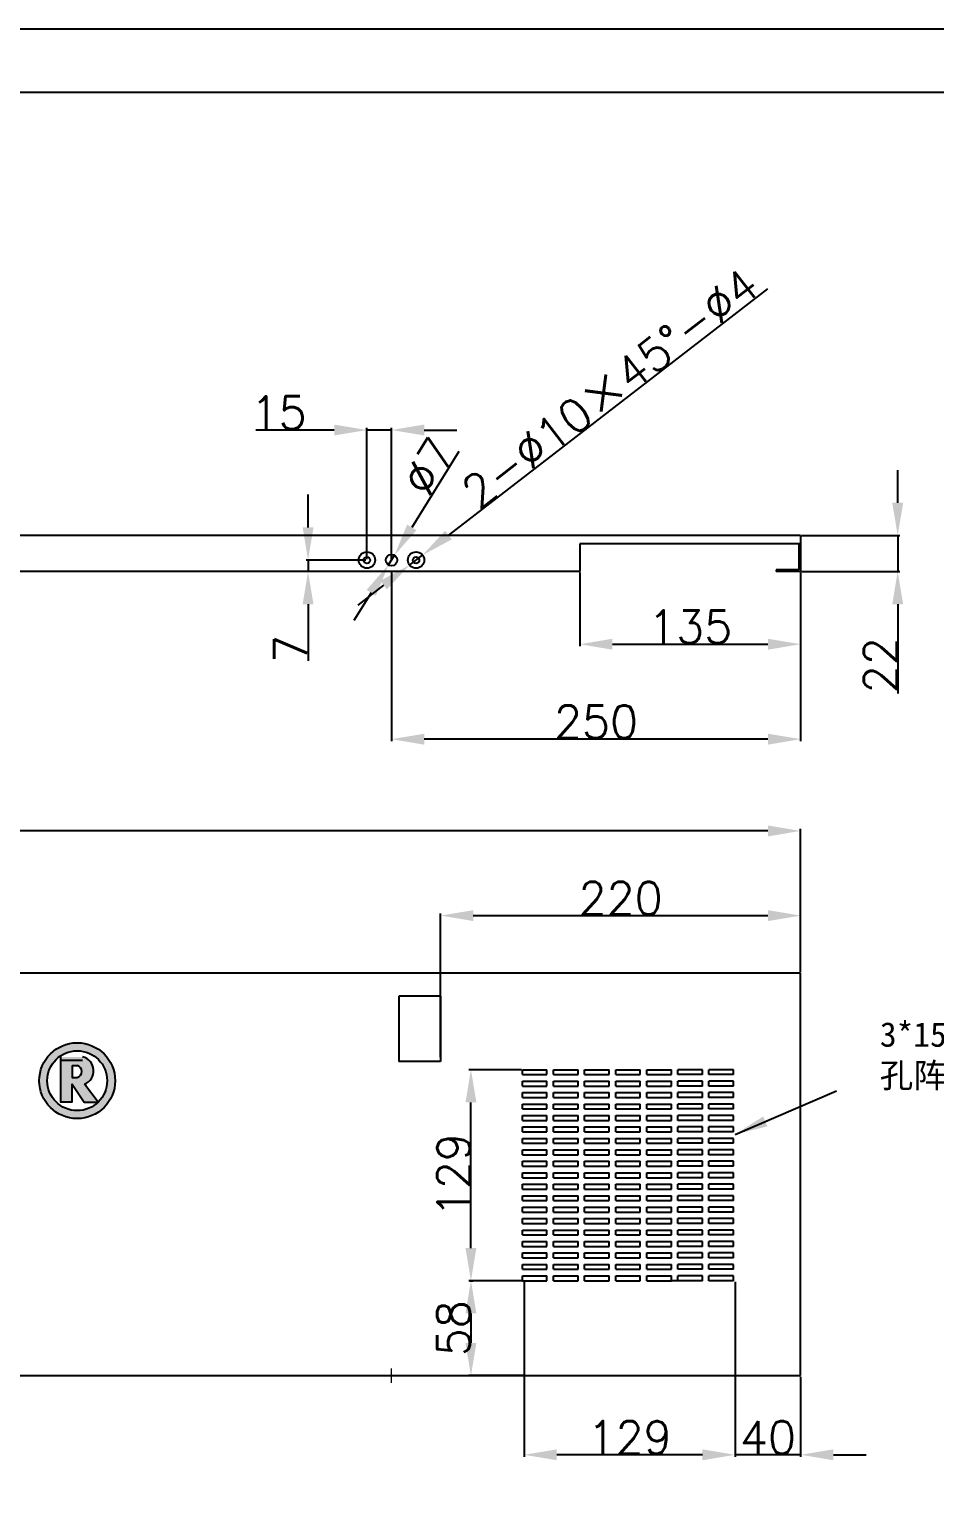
# Model space of a CAD drawing. Header units: millimetres. Extents: x -30327 to 34858, y 4015 to 75103.
# Drawn here: x 16593 to 17147, y 53487 to 54378 of the extents above; entities that cross this region are included whole.
import ezdxf

# ---------------------------------------------------------------- set-up
doc = ezdxf.new("R2010")
doc.units = ezdxf.units.MM
doc.linetypes.add('CENTER2', pattern=[28.575, 19.05, -3.175, 3.175, -3.175])
doc.layers.add('cen', color=1, linetype='CENTER2', lineweight=9)
doc.layers.add('dim', color=2, linetype='Continuous', lineweight=9)
doc.layers.add('print', color=30, linetype='Continuous')
doc.styles.add('GB', font='GBENOR.SHX', dxfattribs={"bigfont": 'gbcbig.shx'})
doc.styles.add('HZ', font='')
doc.styles.get("Standard").update_dxf_attribs({"font": 'txt', "bigfont": 'gbcbig.shx'})
doc.styles.get('HZ').set_extended_font_data('SimSun')
doc.dimstyles.new('ISO-25', dxfattribs={"dimtxt": 20, "dimasz": 20, "dimexe": 1.25, "dimexo": 0.625, "dimtad": 1, "dimtxsty": 'Standard', "dimcen": 2.5, "dimadec": 0, "dimazin": 0, "dimtfac": 1, "dimtmove": 0, "dimatfit": 3, "dimfxl": 0, "dimarcsym": 0})

# ---------------------------------------------------------------- blocks, each defined once
blk = doc.blocks.new('*D354')
at = {"layer": 'Defpoints', "color": 0}
for p in [(15907.64, 53888.35), (15907.64, 53809.74), (17064.64, 53809.74)]:
    blk.add_point(p, dxfattribs=at)
at = {"layer": 'dim', "color": 0, "lineweight": -2}
for p, q in [((15907.64, 53810.37), (15907.64, 53889.6)), ((17044.64, 53888.35), (15927.64, 53888.35)), ((17064.64, 53810.37), (17064.64, 53889.6))]:
    blk.add_line(p, q, dxfattribs=at)
at = {"layer": 'dim', "color": 0}
for points in [[(15927.64, 53891.68), (15927.64, 53885.01), (15907.64, 53888.35)], [(17044.64, 53891.68), (17044.64, 53885.01), (17064.64, 53888.35)]]:
    blk.add_solid(points, dxfattribs=at)
at = {"layer": 'dim', "color": 0, "lineweight": 9, "insert": (16486.14, 53898.97), "char_height": 20, "attachment_point": 5}
blk.add_mtext('1157', dxfattribs=at)
blk = doc.blocks.new('*D358')
at = {"layer": 'Defpoints', "color": 0}
for p in [(17064.64, 53836.58), (17064.64, 53801.39), (16844.64, 53749.39)]:
    blk.add_point(p, dxfattribs=at)
at = {"layer": 'dim', "color": 0, "lineweight": -2}
for p, q in [((16844.64, 53750.01), (16844.64, 53837.83)), ((16864.64, 53836.58), (17044.64, 53836.58)), ((17064.64, 53802.01), (17064.64, 53837.83))]:
    blk.add_line(p, q, dxfattribs=at)
at = {"layer": 'dim', "color": 0}
for points in [[(16864.64, 53839.91), (16864.64, 53833.24), (16844.64, 53836.58)], [(17044.64, 53839.91), (17044.64, 53833.24), (17064.64, 53836.58)]]:
    blk.add_solid(points, dxfattribs=at)
at = {"layer": 'dim', "color": 0, "lineweight": 9, "insert": (16954.64, 53847.2), "char_height": 20, "attachment_point": 5}
blk.add_mtext('220', dxfattribs=at)
blk = doc.blocks.new('*D375')
at = {"layer": 'Defpoints', "color": 0}
for p in [(16814.64, 54046.89), (17064.64, 54046.89), (16814.64, 53944.42)]:
    blk.add_point(p, dxfattribs=at)
at = {"layer": 'dim', "color": 0, "lineweight": -2}
for p, q in [((16814.64, 54046.27), (16814.64, 53943.17)), ((17064.64, 54046.27), (17064.64, 53943.17)), ((17044.64, 53944.42), (16834.64, 53944.42))]:
    blk.add_line(p, q, dxfattribs=at)
at = {"layer": 'dim', "color": 0}
for points in [[(16834.64, 53947.76), (16834.64, 53941.09), (16814.64, 53944.42)], [(17044.64, 53947.76), (17044.64, 53941.09), (17064.64, 53944.42)]]:
    blk.add_solid(points, dxfattribs=at)
at = {"layer": 'dim', "color": 0, "lineweight": 9, "insert": (16939.64, 53955.05), "char_height": 20, "attachment_point": 5}
blk.add_mtext('250', dxfattribs=at)
blk = doc.blocks.new('*D376')
at = {"layer": 'Defpoints', "color": 0}
for p in [(17064.51, 54068.89), (17064.51, 54046.89), (17123.96, 54046.89)]:
    blk.add_point(p, dxfattribs=at)
at = {"layer": 'dim', "color": 0, "lineweight": -2}
for p, q in [((17123.96, 54088.89), (17123.96, 54108.89)), ((17065.13, 54068.89), (17125.21, 54068.89)), ((17123.96, 54068.89), (17123.96, 54046.89)), ((17065.13, 54046.89), (17125.21, 54046.89)), ((17123.96, 54026.89), (17123.96, 53972.31))]:
    blk.add_line(p, q, dxfattribs=at)
at = {"layer": 'dim', "color": 0}
for points in [[(17120.63, 54088.89), (17127.3, 54088.89), (17123.96, 54068.89)], [(17120.63, 54026.89), (17127.3, 54026.89), (17123.96, 54046.89)]]:
    blk.add_solid(points, dxfattribs=at)
at = {"layer": 'dim', "color": 0, "lineweight": 9, "insert": (17113.34, 53989.6), "char_height": 20, "attachment_point": 5, "rotation": 90}
blk.add_mtext('22', dxfattribs=at)
blk = doc.blocks.new('*D377')
at = {"layer": 'Defpoints', "color": 0}
for p in [(17024.64, 53613.39), (17064.64, 53555.39), (17024.64, 53507.02)]:
    blk.add_point(p, dxfattribs=at)
at = {"layer": 'dim', "color": 0, "lineweight": -2}
for p, q in [((17024.64, 53612.76), (17024.64, 53505.77)), ((17064.64, 53554.76), (17064.64, 53505.77)), ((17004.64, 53507.02), (16984.64, 53507.02)), ((17064.64, 53507.02), (17024.64, 53507.02)), ((17084.64, 53507.02), (17104.64, 53507.02))]:
    blk.add_line(p, q, dxfattribs=at)
at = {"layer": 'dim', "color": 0}
for points in [[(17004.64, 53510.35), (17004.64, 53503.69), (17024.64, 53507.02)], [(17084.64, 53510.35), (17084.64, 53503.69), (17064.64, 53507.02)]]:
    blk.add_solid(points, dxfattribs=at)
at = {"layer": 'dim', "color": 0, "lineweight": 9, "insert": (17044.64, 53517.64), "char_height": 20, "attachment_point": 5}
blk.add_mtext('40', dxfattribs=at)
blk = doc.blocks.new('*D378')
at = {"layer": 'Defpoints', "color": 0}
for p in [(16895.64, 53613.39), (17024.64, 53613.39), (16895.64, 53507.02)]:
    blk.add_point(p, dxfattribs=at)
at = {"layer": 'dim', "color": 0, "lineweight": -2}
for p, q in [((16895.64, 53612.76), (16895.64, 53505.77)), ((17024.64, 53612.76), (17024.64, 53505.77)), ((17004.64, 53507.02), (16915.64, 53507.02))]:
    blk.add_line(p, q, dxfattribs=at)
at = {"layer": 'dim', "color": 0}
for points in [[(16915.64, 53510.35), (16915.64, 53503.69), (16895.64, 53507.02)], [(17004.64, 53510.35), (17004.64, 53503.69), (17024.64, 53507.02)]]:
    blk.add_solid(points, dxfattribs=at)
at = {"layer": 'dim', "color": 0, "lineweight": 9, "insert": (16960.14, 53517.64), "char_height": 20, "attachment_point": 5}
blk.add_mtext('129', dxfattribs=at)
blk = doc.blocks.new('*D379')
at = {"layer": 'Defpoints', "color": 0}
for p in [(16863.19, 53742.39), (16894.64, 53742.39), (16895.64, 53613.39)]:
    blk.add_point(p, dxfattribs=at)
at = {"layer": 'dim', "color": 0, "lineweight": -2}
for p, q in [((16894.01, 53742.39), (16861.94, 53742.39)), ((16863.19, 53633.39), (16863.19, 53722.39)), ((16895.01, 53613.39), (16861.94, 53613.39))]:
    blk.add_line(p, q, dxfattribs=at)
at = {"layer": 'dim', "color": 0}
for points in [[(16859.85, 53722.39), (16866.52, 53722.39), (16863.19, 53742.39)], [(16859.85, 53633.39), (16866.52, 53633.39), (16863.19, 53613.39)]]:
    blk.add_solid(points, dxfattribs=at)
at = {"layer": 'dim', "color": 0, "lineweight": 9, "insert": (16852.56, 53677.89), "char_height": 20, "attachment_point": 5, "rotation": 90}
blk.add_mtext('129', dxfattribs=at)
blk = doc.blocks.new('*D380')
at = {"layer": 'Defpoints', "color": 0}
for p in [(16861.94, 53613.39), (16863.19, 53555.39), (16895.64, 53555.39)]:
    blk.add_point(p, dxfattribs=at)
at = {"layer": 'dim', "color": 0, "lineweight": -2}
for p, q in [((16862.56, 53613.39), (16864.44, 53613.39)), ((16863.19, 53593.39), (16863.19, 53575.39)), ((16895.01, 53555.39), (16861.94, 53555.39))]:
    blk.add_line(p, q, dxfattribs=at)
at = {"layer": 'dim', "color": 0}
for points in [[(16859.85, 53593.39), (16866.52, 53593.39), (16863.19, 53613.39)], [(16859.85, 53575.39), (16866.52, 53575.39), (16863.19, 53555.39)]]:
    blk.add_solid(points, dxfattribs=at)
at = {"layer": 'dim', "color": 0, "lineweight": 9, "insert": (16852.56, 53584.39), "char_height": 20, "attachment_point": 5, "rotation": 90}
blk.add_mtext('58', dxfattribs=at)
blk = doc.blocks.new('bgfs')
at = {"color": 0}
for p, q in [((19166.84, 10900.74), (19181.84, 10900.74)), ((19166.84, 10897.74), (19166.84, 10900.74)), ((19166.84, 10897.74), (19181.84, 10897.74)), ((19181.84, 10897.74), (19181.84, 10900.74)), ((19185.84, 10900.74), (19200.84, 10900.74)), ((19185.84, 10897.74), (19185.84, 10900.74)), ((19185.84, 10897.74), (19200.84, 10897.74)), ((19200.84, 10897.74), (19200.84, 10900.74)), ((19204.84, 10900.74), (19219.84, 10900.74)), ((19204.84, 10897.74), (19204.84, 10900.74)), ((19204.84, 10897.74), (19219.84, 10897.74)), ((19219.84, 10897.74), (19219.84, 10900.74)), ((19223.84, 10900.74), (19238.84, 10900.74)), ((19223.84, 10897.74), (19223.84, 10900.74)), ((19223.84, 10897.74), (19238.84, 10897.74)), ((19238.84, 10897.74), (19238.84, 10900.74)), ((19242.84, 10900.74), (19257.84, 10900.74)), ((19242.84, 10897.74), (19242.84, 10900.74)), ((19242.84, 10897.74), (19257.84, 10897.74)), ((19257.84, 10897.74), (19257.84, 10900.74)), ((19261.84, 10897.74), (19261.84, 10900.74)), ((19276.84, 10900.74), (19261.84, 10900.74)), ((19276.84, 10897.74), (19261.84, 10897.74)), ((19276.84, 10897.74), (19276.84, 10900.74)), ((19280.84, 10897.74), (19280.84, 10900.74)), ((19295.84, 10900.74), (19280.84, 10900.74)), ((19295.84, 10897.74), (19280.84, 10897.74)), ((19295.84, 10897.74), (19295.84, 10900.74)), ((19166.84, 10893.74), (19181.84, 10893.74)), ((19166.84, 10890.74), (19166.84, 10893.74)), ((19166.84, 10890.74), (19181.84, 10890.74)), ((19181.84, 10890.74), (19181.84, 10893.74)), ((19185.84, 10893.74), (19200.84, 10893.74)), ((19185.84, 10890.74), (19185.84, 10893.74)), ((19185.84, 10890.74), (19200.84, 10890.74)), ((19200.84, 10890.74), (19200.84, 10893.74)), ((19204.84, 10893.74), (19219.84, 10893.74)), ((19204.84, 10890.74), (19204.84, 10893.74)), ((19204.84, 10890.74), (19219.84, 10890.74)), ((19219.84, 10890.74), (19219.84, 10893.74)), ((19223.84, 10893.74), (19238.84, 10893.74)), ((19223.84, 10890.74), (19223.84, 10893.74)), ((19223.84, 10890.74), (19238.84, 10890.74)), ((19238.84, 10890.74), (19238.84, 10893.74)), ((19242.84, 10893.74), (19257.84, 10893.74)), ((19242.84, 10890.74), (19242.84, 10893.74)), ((19242.84, 10890.74), (19257.84, 10890.74)), ((19257.84, 10890.74), (19257.84, 10893.74)), ((19261.84, 10890.74), (19261.84, 10893.74)), ((19276.84, 10893.74), (19261.84, 10893.74)), ((19276.84, 10890.74), (19261.84, 10890.74)), ((19276.84, 10890.74), (19276.84, 10893.74)), ((19280.84, 10890.74), (19280.84, 10893.74)), ((19295.84, 10893.74), (19280.84, 10893.74)), ((19295.84, 10890.74), (19280.84, 10890.74)), ((19295.84, 10890.74), (19295.84, 10893.74)), ((19166.84, 10886.74), (19181.84, 10886.74)), ((19166.84, 10883.74), (19166.84, 10886.74)), ((19166.84, 10883.74), (19181.84, 10883.74)), ((19166.84, 10879.74), (19181.84, 10879.74)), ((19166.84, 10876.74), (19166.84, 10879.74)), ((19181.84, 10883.74), (19181.84, 10886.74)), ((19181.84, 10876.74), (19181.84, 10879.74)), ((19185.84, 10886.74), (19200.84, 10886.74)), ((19185.84, 10883.74), (19185.84, 10886.74)), ((19185.84, 10883.74), (19200.84, 10883.74)), ((19185.84, 10879.74), (19200.84, 10879.74)), ((19185.84, 10876.74), (19185.84, 10879.74)), ((19200.84, 10883.74), (19200.84, 10886.74)), ((19200.84, 10876.74), (19200.84, 10879.74)), ((19204.84, 10886.74), (19219.84, 10886.74)), ((19204.84, 10883.74), (19204.84, 10886.74)), ((19204.84, 10883.74), (19219.84, 10883.74)), ((19204.84, 10879.74), (19219.84, 10879.74)), ((19204.84, 10876.74), (19204.84, 10879.74)), ((19219.84, 10883.74), (19219.84, 10886.74)), ((19219.84, 10876.74), (19219.84, 10879.74)), ((19223.84, 10886.74), (19238.84, 10886.74)), ((19223.84, 10883.74), (19223.84, 10886.74)), ((19223.84, 10883.74), (19238.84, 10883.74)), ((19223.84, 10879.74), (19238.84, 10879.74)), ((19223.84, 10876.74), (19223.84, 10879.74)), ((19238.84, 10883.74), (19238.84, 10886.74)), ((19238.84, 10876.74), (19238.84, 10879.74)), ((19242.84, 10883.74), (19242.84, 10886.74)), ((19242.84, 10886.74), (19257.84, 10886.74)), ((19242.84, 10883.74), (19257.84, 10883.74)), ((19242.84, 10876.74), (19242.84, 10879.74)), ((19242.84, 10879.74), (19257.84, 10879.74)), ((19257.84, 10883.74), (19257.84, 10886.74)), ((19257.84, 10876.74), (19257.84, 10879.74)), ((19276.84, 10886.74), (19261.84, 10886.74)), ((19261.84, 10883.74), (19261.84, 10886.74)), ((19276.84, 10883.74), (19261.84, 10883.74)), ((19276.84, 10879.74), (19261.84, 10879.74)), ((19261.84, 10876.74), (19261.84, 10879.74)), ((19276.84, 10883.74), (19276.84, 10886.74)), ((19276.84, 10876.74), (19276.84, 10879.74)), ((19280.84, 10883.74), (19280.84, 10886.74)), ((19295.84, 10886.74), (19280.84, 10886.74)), ((19295.84, 10883.74), (19280.84, 10883.74)), ((19280.84, 10876.74), (19280.84, 10879.74)), ((19295.84, 10879.74), (19280.84, 10879.74)), ((19295.84, 10883.74), (19295.84, 10886.74)), ((19295.84, 10876.74), (19295.84, 10879.74)), ((19166.84, 10876.74), (19181.84, 10876.74)), ((19166.84, 10869.74), (19166.84, 10872.74)), ((19166.84, 10872.74), (19181.84, 10872.74)), ((19181.84, 10869.74), (19181.84, 10872.74)), ((19185.84, 10876.74), (19200.84, 10876.74)), ((19185.84, 10869.74), (19185.84, 10872.74)), ((19185.84, 10872.74), (19200.84, 10872.74)), ((19200.84, 10869.74), (19200.84, 10872.74)), ((19204.84, 10876.74), (19219.84, 10876.74)), ((19204.84, 10869.74), (19204.84, 10872.74)), ((19204.84, 10872.74), (19219.84, 10872.74)), ((19219.84, 10869.74), (19219.84, 10872.74)), ((19223.84, 10876.74), (19238.84, 10876.74)), ((19223.84, 10869.74), (19223.84, 10872.74)), ((19223.84, 10872.74), (19238.84, 10872.74)), ((19238.84, 10869.74), (19238.84, 10872.74)), ((19242.84, 10876.74), (19257.84, 10876.74)), ((19242.84, 10869.74), (19242.84, 10872.74)), ((19242.84, 10872.74), (19257.84, 10872.74)), ((19257.84, 10869.74), (19257.84, 10872.74)), ((19276.84, 10876.74), (19261.84, 10876.74)), ((19276.84, 10872.74), (19261.84, 10872.74)), ((19261.84, 10869.74), (19261.84, 10872.74)), ((19276.84, 10869.74), (19276.84, 10872.74)), ((19295.84, 10876.74), (19280.84, 10876.74)), ((19295.84, 10872.74), (19280.84, 10872.74)), ((19280.84, 10869.74), (19280.84, 10872.74)), ((19295.84, 10869.74), (19295.84, 10872.74)), ((19166.84, 10869.74), (19181.84, 10869.74)), ((19166.84, 10862.74), (19166.84, 10865.74)), ((19166.84, 10865.74), (19181.84, 10865.74)), ((19166.84, 10862.74), (19181.84, 10862.74)), ((19181.84, 10862.74), (19181.84, 10865.74)), ((19185.84, 10869.74), (19200.84, 10869.74)), ((19185.84, 10862.74), (19185.84, 10865.74)), ((19185.84, 10865.74), (19200.84, 10865.74)), ((19185.84, 10862.74), (19200.84, 10862.74)), ((19200.84, 10862.74), (19200.84, 10865.74)), ((19204.84, 10869.74), (19219.84, 10869.74)), ((19204.84, 10862.74), (19204.84, 10865.74)), ((19204.84, 10865.74), (19219.84, 10865.74)), ((19204.84, 10862.74), (19219.84, 10862.74)), ((19219.84, 10862.74), (19219.84, 10865.74)), ((19223.84, 10869.74), (19238.84, 10869.74)), ((19223.84, 10862.74), (19223.84, 10865.74)), ((19223.84, 10865.74), (19238.84, 10865.74)), ((19223.84, 10862.74), (19238.84, 10862.74)), ((19238.84, 10862.74), (19238.84, 10865.74)), ((19242.84, 10869.74), (19257.84, 10869.74)), ((19242.84, 10862.74), (19242.84, 10865.74)), ((19242.84, 10865.74), (19257.84, 10865.74)), ((19242.84, 10862.74), (19257.84, 10862.74)), ((19257.84, 10862.74), (19257.84, 10865.74)), ((19276.84, 10869.74), (19261.84, 10869.74)), ((19276.84, 10865.74), (19261.84, 10865.74)), ((19261.84, 10862.74), (19261.84, 10865.74)), ((19276.84, 10862.74), (19261.84, 10862.74)), ((19276.84, 10862.74), (19276.84, 10865.74)), ((19295.84, 10869.74), (19280.84, 10869.74)), ((19295.84, 10865.74), (19280.84, 10865.74)), ((19280.84, 10862.74), (19280.84, 10865.74)), ((19295.84, 10862.74), (19280.84, 10862.74)), ((19295.84, 10862.74), (19295.84, 10865.74)), ((19166.84, 10855.74), (19166.84, 10858.74)), ((19166.84, 10858.74), (19181.84, 10858.74)), ((19166.84, 10855.74), (19181.84, 10855.74)), ((19181.84, 10855.74), (19181.84, 10858.74)), ((19185.84, 10855.74), (19185.84, 10858.74)), ((19185.84, 10858.74), (19200.84, 10858.74)), ((19185.84, 10855.74), (19200.84, 10855.74)), ((19200.84, 10855.74), (19200.84, 10858.74)), ((19204.84, 10855.74), (19204.84, 10858.74)), ((19204.84, 10858.74), (19219.84, 10858.74)), ((19204.84, 10855.74), (19219.84, 10855.74)), ((19219.84, 10855.74), (19219.84, 10858.74)), ((19223.84, 10855.74), (19223.84, 10858.74)), ((19223.84, 10858.74), (19238.84, 10858.74)), ((19223.84, 10855.74), (19238.84, 10855.74)), ((19238.84, 10855.74), (19238.84, 10858.74)), ((19242.84, 10855.74), (19242.84, 10858.74)), ((19242.84, 10858.74), (19257.84, 10858.74)), ((19242.84, 10855.74), (19257.84, 10855.74)), ((19257.84, 10855.74), (19257.84, 10858.74)), ((19276.84, 10858.74), (19261.84, 10858.74)), ((19261.84, 10855.74), (19261.84, 10858.74)), ((19276.84, 10855.74), (19261.84, 10855.74)), ((19276.84, 10855.74), (19276.84, 10858.74)), ((19295.84, 10858.74), (19280.84, 10858.74)), ((19280.84, 10855.74), (19280.84, 10858.74)), ((19295.84, 10855.74), (19280.84, 10855.74)), ((19295.84, 10855.74), (19295.84, 10858.74)), ((19166.84, 10848.74), (19166.84, 10851.74)), ((19166.84, 10851.74), (19181.84, 10851.74)), ((19166.84, 10848.74), (19181.84, 10848.74)), ((19166.84, 10841.74), (19166.84, 10844.74)), ((19166.84, 10844.74), (19181.84, 10844.74)), ((19181.84, 10848.74), (19181.84, 10851.74)), ((19181.84, 10841.74), (19181.84, 10844.74)), ((19185.84, 10848.74), (19185.84, 10851.74)), ((19185.84, 10851.74), (19200.84, 10851.74)), ((19185.84, 10848.74), (19200.84, 10848.74)), ((19185.84, 10841.74), (19185.84, 10844.74)), ((19185.84, 10844.74), (19200.84, 10844.74)), ((19200.84, 10848.74), (19200.84, 10851.74)), ((19200.84, 10841.74), (19200.84, 10844.74)), ((19204.84, 10848.74), (19204.84, 10851.74)), ((19204.84, 10851.74), (19219.84, 10851.74)), ((19204.84, 10848.74), (19219.84, 10848.74)), ((19204.84, 10841.74), (19204.84, 10844.74)), ((19204.84, 10844.74), (19219.84, 10844.74)), ((19219.84, 10848.74), (19219.84, 10851.74)), ((19219.84, 10841.74), (19219.84, 10844.74)), ((19223.84, 10848.74), (19223.84, 10851.74)), ((19223.84, 10851.74), (19238.84, 10851.74)), ((19223.84, 10848.74), (19238.84, 10848.74)), ((19223.84, 10841.74), (19223.84, 10844.74)), ((19223.84, 10844.74), (19238.84, 10844.74)), ((19238.84, 10848.74), (19238.84, 10851.74)), ((19238.84, 10841.74), (19238.84, 10844.74)), ((19242.84, 10851.74), (19257.84, 10851.74)), ((19242.84, 10848.74), (19242.84, 10851.74)), ((19242.84, 10848.74), (19257.84, 10848.74)), ((19242.84, 10844.74), (19257.84, 10844.74)), ((19242.84, 10841.74), (19242.84, 10844.74)), ((19257.84, 10848.74), (19257.84, 10851.74)), ((19257.84, 10841.74), (19257.84, 10844.74)), ((19261.84, 10848.74), (19261.84, 10851.74)), ((19276.84, 10851.74), (19261.84, 10851.74)), ((19276.84, 10848.74), (19261.84, 10848.74)), ((19261.84, 10841.74), (19261.84, 10844.74)), ((19276.84, 10844.74), (19261.84, 10844.74)), ((19276.84, 10848.74), (19276.84, 10851.74)), ((19276.84, 10841.74), (19276.84, 10844.74)), ((19295.84, 10851.74), (19280.84, 10851.74)), ((19280.84, 10848.74), (19280.84, 10851.74)), ((19295.84, 10848.74), (19280.84, 10848.74)), ((19295.84, 10844.74), (19280.84, 10844.74)), ((19280.84, 10841.74), (19280.84, 10844.74)), ((19295.84, 10848.74), (19295.84, 10851.74)), ((19295.84, 10841.74), (19295.84, 10844.74)), ((19166.84, 10841.74), (19181.84, 10841.74)), ((19166.84, 10837.74), (19181.84, 10837.74)), ((19166.84, 10834.74), (19166.84, 10837.74)), ((19166.84, 10834.74), (19181.84, 10834.74)), ((19181.84, 10834.74), (19181.84, 10837.74)), ((19185.84, 10841.74), (19200.84, 10841.74)), ((19185.84, 10837.74), (19200.84, 10837.74)), ((19185.84, 10834.74), (19185.84, 10837.74)), ((19185.84, 10834.74), (19200.84, 10834.74)), ((19200.84, 10834.74), (19200.84, 10837.74)), ((19204.84, 10841.74), (19219.84, 10841.74)), ((19204.84, 10837.74), (19219.84, 10837.74)), ((19204.84, 10834.74), (19204.84, 10837.74)), ((19204.84, 10834.74), (19219.84, 10834.74)), ((19219.84, 10834.74), (19219.84, 10837.74)), ((19223.84, 10841.74), (19238.84, 10841.74)), ((19223.84, 10837.74), (19238.84, 10837.74)), ((19223.84, 10834.74), (19223.84, 10837.74)), ((19223.84, 10834.74), (19238.84, 10834.74)), ((19238.84, 10834.74), (19238.84, 10837.74)), ((19242.84, 10841.74), (19257.84, 10841.74)), ((19242.84, 10837.74), (19257.84, 10837.74)), ((19242.84, 10834.74), (19242.84, 10837.74)), ((19242.84, 10834.74), (19257.84, 10834.74)), ((19257.84, 10834.74), (19257.84, 10837.74)), ((19276.84, 10841.74), (19261.84, 10841.74)), ((19261.84, 10834.74), (19261.84, 10837.74)), ((19276.84, 10837.74), (19261.84, 10837.74)), ((19276.84, 10834.74), (19261.84, 10834.74)), ((19276.84, 10834.74), (19276.84, 10837.74)), ((19295.84, 10841.74), (19280.84, 10841.74)), ((19280.84, 10834.74), (19280.84, 10837.74)), ((19295.84, 10837.74), (19280.84, 10837.74)), ((19295.84, 10834.74), (19280.84, 10834.74)), ((19295.84, 10834.74), (19295.84, 10837.74)), ((19166.84, 10830.74), (19181.84, 10830.74)), ((19166.84, 10827.74), (19166.84, 10830.74)), ((19166.84, 10827.74), (19181.84, 10827.74)), ((19181.84, 10827.74), (19181.84, 10830.74)), ((19185.84, 10830.74), (19200.84, 10830.74)), ((19185.84, 10827.74), (19185.84, 10830.74)), ((19185.84, 10827.74), (19200.84, 10827.74)), ((19200.84, 10827.74), (19200.84, 10830.74)), ((19204.84, 10830.74), (19219.84, 10830.74)), ((19204.84, 10827.74), (19204.84, 10830.74)), ((19204.84, 10827.74), (19219.84, 10827.74)), ((19219.84, 10827.74), (19219.84, 10830.74)), ((19223.84, 10830.74), (19238.84, 10830.74)), ((19223.84, 10827.74), (19223.84, 10830.74)), ((19223.84, 10827.74), (19238.84, 10827.74)), ((19238.84, 10827.74), (19238.84, 10830.74)), ((19242.84, 10830.74), (19257.84, 10830.74)), ((19242.84, 10827.74), (19242.84, 10830.74)), ((19242.84, 10827.74), (19257.84, 10827.74)), ((19257.84, 10827.74), (19257.84, 10830.74)), ((19261.84, 10827.74), (19261.84, 10830.74)), ((19276.84, 10830.74), (19261.84, 10830.74)), ((19276.84, 10827.74), (19261.84, 10827.74)), ((19276.84, 10827.74), (19276.84, 10830.74)), ((19280.84, 10827.74), (19280.84, 10830.74)), ((19295.84, 10830.74), (19280.84, 10830.74)), ((19295.84, 10827.74), (19280.84, 10827.74)), ((19295.84, 10827.74), (19295.84, 10830.74)), ((19166.84, 10823.74), (19181.84, 10823.74)), ((19166.84, 10820.74), (19166.84, 10823.74)), ((19166.84, 10820.74), (19181.84, 10820.74)), ((19166.84, 10816.74), (19181.84, 10816.74)), ((19166.84, 10813.74), (19166.84, 10816.74)), ((19181.84, 10820.74), (19181.84, 10823.74)), ((19181.84, 10813.74), (19181.84, 10816.74)), ((19185.84, 10823.74), (19200.84, 10823.74)), ((19185.84, 10820.74), (19185.84, 10823.74)), ((19185.84, 10820.74), (19200.84, 10820.74)), ((19185.84, 10816.74), (19200.84, 10816.74)), ((19185.84, 10813.74), (19185.84, 10816.74)), ((19200.84, 10820.74), (19200.84, 10823.74)), ((19200.84, 10813.74), (19200.84, 10816.74)), ((19204.84, 10823.74), (19219.84, 10823.74)), ((19204.84, 10820.74), (19204.84, 10823.74)), ((19204.84, 10820.74), (19219.84, 10820.74)), ((19204.84, 10816.74), (19219.84, 10816.74)), ((19204.84, 10813.74), (19204.84, 10816.74)), ((19219.84, 10820.74), (19219.84, 10823.74)), ((19219.84, 10813.74), (19219.84, 10816.74)), ((19223.84, 10823.74), (19238.84, 10823.74)), ((19223.84, 10820.74), (19223.84, 10823.74)), ((19223.84, 10820.74), (19238.84, 10820.74)), ((19223.84, 10816.74), (19238.84, 10816.74)), ((19223.84, 10813.74), (19223.84, 10816.74)), ((19238.84, 10820.74), (19238.84, 10823.74)), ((19238.84, 10813.74), (19238.84, 10816.74)), ((19242.84, 10823.74), (19257.84, 10823.74)), ((19242.84, 10820.74), (19242.84, 10823.74)), ((19242.84, 10820.74), (19257.84, 10820.74)), ((19242.84, 10813.74), (19242.84, 10816.74)), ((19242.84, 10816.74), (19257.84, 10816.74)), ((19257.84, 10820.74), (19257.84, 10823.74)), ((19257.84, 10813.74), (19257.84, 10816.74)), ((19261.84, 10820.74), (19261.84, 10823.74)), ((19276.84, 10823.74), (19261.84, 10823.74)), ((19276.84, 10820.74), (19261.84, 10820.74)), ((19276.84, 10816.74), (19261.84, 10816.74)), ((19261.84, 10813.74), (19261.84, 10816.74)), ((19276.84, 10820.74), (19276.84, 10823.74)), ((19276.84, 10813.74), (19276.84, 10816.74)), ((19280.84, 10820.74), (19280.84, 10823.74)), ((19295.84, 10823.74), (19280.84, 10823.74)), ((19295.84, 10820.74), (19280.84, 10820.74)), ((19280.84, 10813.74), (19280.84, 10816.74)), ((19295.84, 10816.74), (19280.84, 10816.74)), ((19295.84, 10820.74), (19295.84, 10823.74)), ((19295.84, 10813.74), (19295.84, 10816.74)), ((19166.84, 10813.74), (19181.84, 10813.74)), ((19166.84, 10809.74), (19181.84, 10809.74)), ((19166.84, 10806.74), (19166.84, 10809.74)), ((19181.84, 10806.74), (19181.84, 10809.74)), ((19185.84, 10813.74), (19200.84, 10813.74)), ((19185.84, 10809.74), (19200.84, 10809.74)), ((19185.84, 10806.74), (19185.84, 10809.74)), ((19200.84, 10806.74), (19200.84, 10809.74)), ((19204.84, 10813.74), (19219.84, 10813.74)), ((19204.84, 10809.74), (19219.84, 10809.74)), ((19204.84, 10806.74), (19204.84, 10809.74)), ((19219.84, 10806.74), (19219.84, 10809.74)), ((19223.84, 10813.74), (19238.84, 10813.74)), ((19223.84, 10809.74), (19238.84, 10809.74)), ((19223.84, 10806.74), (19223.84, 10809.74)), ((19238.84, 10806.74), (19238.84, 10809.74)), ((19242.84, 10813.74), (19257.84, 10813.74)), ((19242.84, 10806.74), (19242.84, 10809.74)), ((19242.84, 10809.74), (19257.84, 10809.74)), ((19257.84, 10806.74), (19257.84, 10809.74)), ((19276.84, 10813.74), (19261.84, 10813.74)), ((19276.84, 10809.74), (19261.84, 10809.74)), ((19261.84, 10806.74), (19261.84, 10809.74)), ((19276.84, 10806.74), (19276.84, 10809.74)), ((19295.84, 10813.74), (19280.84, 10813.74)), ((19280.84, 10806.74), (19280.84, 10809.74)), ((19295.84, 10809.74), (19280.84, 10809.74)), ((19295.84, 10806.74), (19295.84, 10809.74)), ((19166.84, 10806.74), (19181.84, 10806.74)), ((19166.84, 10799.74), (19166.84, 10802.74)), ((19166.84, 10802.74), (19181.84, 10802.74)), ((19166.84, 10799.74), (19181.84, 10799.74)), ((19181.84, 10799.74), (19181.84, 10802.74)), ((19185.84, 10806.74), (19200.84, 10806.74)), ((19185.84, 10799.74), (19185.84, 10802.74)), ((19185.84, 10802.74), (19200.84, 10802.74)), ((19185.84, 10799.74), (19200.84, 10799.74)), ((19200.84, 10799.74), (19200.84, 10802.74)), ((19204.84, 10806.74), (19219.84, 10806.74)), ((19204.84, 10799.74), (19204.84, 10802.74)), ((19204.84, 10802.74), (19219.84, 10802.74)), ((19204.84, 10799.74), (19219.84, 10799.74)), ((19219.84, 10799.74), (19219.84, 10802.74)), ((19223.84, 10806.74), (19238.84, 10806.74)), ((19223.84, 10799.74), (19223.84, 10802.74)), ((19223.84, 10802.74), (19238.84, 10802.74)), ((19223.84, 10799.74), (19238.84, 10799.74)), ((19238.84, 10799.74), (19238.84, 10802.74)), ((19242.84, 10806.74), (19257.84, 10806.74)), ((19242.84, 10799.74), (19242.84, 10802.74)), ((19242.84, 10802.74), (19257.84, 10802.74)), ((19242.84, 10799.74), (19257.84, 10799.74)), ((19257.84, 10799.74), (19257.84, 10802.74)), ((19276.84, 10806.74), (19261.84, 10806.74)), ((19276.84, 10802.74), (19261.84, 10802.74)), ((19261.84, 10799.74), (19261.84, 10802.74)), ((19276.84, 10799.74), (19261.84, 10799.74)), ((19276.84, 10799.74), (19276.84, 10802.74)), ((19295.84, 10806.74), (19280.84, 10806.74)), ((19295.84, 10802.74), (19280.84, 10802.74)), ((19280.84, 10799.74), (19280.84, 10802.74)), ((19295.84, 10799.74), (19280.84, 10799.74)), ((19295.84, 10799.74), (19295.84, 10802.74)), ((19166.84, 10792.74), (19166.84, 10795.74)), ((19166.84, 10795.74), (19181.84, 10795.74)), ((19166.84, 10792.74), (19181.84, 10792.74)), ((19181.84, 10792.74), (19181.84, 10795.74)), ((19185.84, 10792.74), (19185.84, 10795.74)), ((19185.84, 10795.74), (19200.84, 10795.74)), ((19185.84, 10792.74), (19200.84, 10792.74)), ((19200.84, 10792.74), (19200.84, 10795.74)), ((19204.84, 10792.74), (19204.84, 10795.74)), ((19204.84, 10795.74), (19219.84, 10795.74)), ((19204.84, 10792.74), (19219.84, 10792.74)), ((19219.84, 10792.74), (19219.84, 10795.74)), ((19223.84, 10792.74), (19223.84, 10795.74)), ((19223.84, 10795.74), (19238.84, 10795.74)), ((19223.84, 10792.74), (19238.84, 10792.74)), ((19238.84, 10792.74), (19238.84, 10795.74)), ((19242.84, 10792.74), (19242.84, 10795.74)), ((19242.84, 10795.74), (19257.84, 10795.74)), ((19242.84, 10792.74), (19257.84, 10792.74)), ((19257.84, 10792.74), (19257.84, 10795.74)), ((19276.84, 10795.74), (19261.84, 10795.74)), ((19261.84, 10792.74), (19261.84, 10795.74)), ((19276.84, 10792.74), (19261.84, 10792.74)), ((19276.84, 10792.74), (19276.84, 10795.74)), ((19295.84, 10795.74), (19280.84, 10795.74)), ((19280.84, 10792.74), (19280.84, 10795.74)), ((19295.84, 10792.74), (19280.84, 10792.74)), ((19295.84, 10792.74), (19295.84, 10795.74)), ((19166.84, 10785.74), (19166.84, 10788.74)), ((19166.84, 10788.74), (19181.84, 10788.74)), ((19166.84, 10785.74), (19181.84, 10785.74)), ((19166.84, 10778.74), (19166.84, 10781.74)), ((19166.84, 10781.74), (19181.84, 10781.74)), ((19181.84, 10785.74), (19181.84, 10788.74)), ((19181.84, 10778.74), (19181.84, 10781.74)), ((19185.84, 10785.74), (19185.84, 10788.74)), ((19185.84, 10788.74), (19200.84, 10788.74)), ((19185.84, 10785.74), (19200.84, 10785.74)), ((19185.84, 10778.74), (19185.84, 10781.74)), ((19185.84, 10781.74), (19200.84, 10781.74)), ((19200.84, 10785.74), (19200.84, 10788.74)), ((19200.84, 10778.74), (19200.84, 10781.74)), ((19204.84, 10785.74), (19204.84, 10788.74)), ((19204.84, 10788.74), (19219.84, 10788.74)), ((19204.84, 10785.74), (19219.84, 10785.74)), ((19204.84, 10778.74), (19204.84, 10781.74)), ((19204.84, 10781.74), (19219.84, 10781.74)), ((19219.84, 10785.74), (19219.84, 10788.74)), ((19219.84, 10778.74), (19219.84, 10781.74)), ((19223.84, 10785.74), (19223.84, 10788.74)), ((19223.84, 10788.74), (19238.84, 10788.74)), ((19223.84, 10785.74), (19238.84, 10785.74)), ((19223.84, 10778.74), (19223.84, 10781.74)), ((19223.84, 10781.74), (19238.84, 10781.74)), ((19238.84, 10785.74), (19238.84, 10788.74)), ((19238.84, 10778.74), (19238.84, 10781.74)), ((19242.84, 10785.74), (19242.84, 10788.74)), ((19242.84, 10788.74), (19257.84, 10788.74)), ((19242.84, 10785.74), (19257.84, 10785.74)), ((19242.84, 10781.74), (19257.84, 10781.74)), ((19242.84, 10778.74), (19242.84, 10781.74)), ((19257.84, 10785.74), (19257.84, 10788.74)), ((19257.84, 10778.74), (19257.84, 10781.74)), ((19276.84, 10788.74), (19261.84, 10788.74)), ((19261.84, 10785.74), (19261.84, 10788.74)), ((19276.84, 10785.74), (19261.84, 10785.74)), ((19261.84, 10778.74), (19261.84, 10781.74)), ((19276.84, 10781.74), (19261.84, 10781.74)), ((19276.84, 10785.74), (19276.84, 10788.74)), ((19276.84, 10778.74), (19276.84, 10781.74)), ((19295.84, 10788.74), (19280.84, 10788.74)), ((19280.84, 10785.74), (19280.84, 10788.74)), ((19295.84, 10785.74), (19280.84, 10785.74)), ((19295.84, 10781.74), (19280.84, 10781.74)), ((19280.84, 10778.74), (19280.84, 10781.74)), ((19295.84, 10785.74), (19295.84, 10788.74)), ((19295.84, 10778.74), (19295.84, 10781.74)), ((19166.84, 10778.74), (19181.84, 10778.74)), ((19166.84, 10771.74), (19166.84, 10774.74)), ((19166.84, 10774.74), (19181.84, 10774.74)), ((19181.84, 10771.74), (19181.84, 10774.74)), ((19185.84, 10778.74), (19200.84, 10778.74)), ((19185.84, 10771.74), (19185.84, 10774.74)), ((19185.84, 10774.74), (19200.84, 10774.74)), ((19200.84, 10771.74), (19200.84, 10774.74)), ((19204.84, 10778.74), (19219.84, 10778.74)), ((19204.84, 10771.74), (19204.84, 10774.74)), ((19204.84, 10774.74), (19219.84, 10774.74)), ((19219.84, 10771.74), (19219.84, 10774.74)), ((19223.84, 10778.74), (19238.84, 10778.74)), ((19223.84, 10771.74), (19223.84, 10774.74)), ((19223.84, 10774.74), (19238.84, 10774.74)), ((19238.84, 10771.74), (19238.84, 10774.74)), ((19242.84, 10778.74), (19257.84, 10778.74)), ((19242.84, 10774.74), (19257.84, 10774.74)), ((19242.84, 10771.74), (19242.84, 10774.74)), ((19257.84, 10771.74), (19257.84, 10774.74)), ((19276.84, 10778.74), (19261.84, 10778.74)), ((19261.84, 10771.74), (19261.84, 10774.74)), ((19276.84, 10774.74), (19261.84, 10774.74)), ((19276.84, 10771.74), (19276.84, 10774.74)), ((19295.84, 10778.74), (19280.84, 10778.74)), ((19295.84, 10774.74), (19280.84, 10774.74)), ((19280.84, 10771.74), (19280.84, 10774.74)), ((19295.84, 10771.74), (19295.84, 10774.74)), ((19166.84, 10771.74), (19181.84, 10771.74)), ((19185.84, 10771.74), (19200.84, 10771.74)), ((19204.84, 10771.74), (19219.84, 10771.74)), ((19223.84, 10771.74), (19238.84, 10771.74)), ((19242.84, 10771.74), (19257.84, 10771.74)), ((19276.84, 10771.74), (19257.84, 10771.74)), ((19295.84, 10771.74), (19280.84, 10771.74))]:
    blk.add_line(p, q, dxfattribs=at)
blk = doc.blocks.new('*D383')
at = {"layer": 'Defpoints', "color": 0}
for p in [(16929.64, 54046.89), (17064.64, 54046.89), (17064.64, 54002.48)]:
    blk.add_point(p, dxfattribs=at)
at = {"layer": 'dim', "color": 0, "lineweight": -2}
for p, q in [((16929.64, 54046.27), (16929.64, 54001.23)), ((17064.64, 54046.27), (17064.64, 54001.23)), ((16949.64, 54002.48), (17044.64, 54002.48))]:
    blk.add_line(p, q, dxfattribs=at)
at = {"layer": 'dim', "color": 0}
for points in [[(16949.64, 54005.81), (16949.64, 53999.14), (16929.64, 54002.48)], [(17044.64, 54005.81), (17044.64, 53999.14), (17064.64, 54002.48)]]:
    blk.add_solid(points, dxfattribs=at)
at = {"layer": 'dim', "color": 0, "lineweight": 9, "insert": (16997.14, 54013.1), "char_height": 20, "attachment_point": 5}
blk.add_mtext('135', dxfattribs=at)
blk = doc.blocks.new('*D385')
at = {"layer": 'Defpoints', "color": 0}
for p in [(16816.49, 54056.86), (16812.79, 54050.92)]:
    blk.add_point(p, dxfattribs=at)
at = {"layer": 'dim', "color": 0, "lineweight": -2}
for p, q in [((16855.82, 54120.23), (16827.03, 54073.86)), ((16812.79, 54050.92), (16816.49, 54056.86)), ((16802.25, 54033.93), (16791.7, 54016.93))]:
    blk.add_line(p, q, dxfattribs=at)
at = {"layer": 'dim', "color": 0}
for points in [[(16824.2, 54075.62), (16829.87, 54072.1), (16816.49, 54056.86)], [(16799.41, 54035.68), (16805.08, 54032.17), (16812.79, 54050.92)]]:
    blk.add_solid(points, dxfattribs=at)
at = {"layer": 'dim', "color": 0, "insert": (16837.67, 54111.14), "char_height": 20, "attachment_point": 5, "rotation": 58.16925}
blk.add_mtext('∅7', dxfattribs=at)
blk = doc.blocks.new('*D386')
at = {"layer": 'Defpoints', "color": 0}
for p in [(16833.6, 54056.95), (16825.68, 54050.84)]:
    blk.add_point(p, dxfattribs=at)
at = {"layer": 'dim', "color": 0, "lineweight": -2}
for p, q in [((17044.49, 54219.65), (16849.43, 54069.16)), ((16825.68, 54050.84), (16833.6, 54056.95)), ((16809.85, 54038.62), (16794.01, 54026.4))]:
    blk.add_line(p, q, dxfattribs=at)
at = {"layer": 'dim', "color": 0}
for points in [[(16847.4, 54071.8), (16851.47, 54066.52), (16833.6, 54056.95)], [(16807.81, 54041.26), (16811.88, 54035.98), (16825.68, 54050.84)]]:
    blk.add_solid(points, dxfattribs=at)
at = {"layer": 'dim', "color": 0, "insert": (16948.39, 54158.93), "char_height": 20, "attachment_point": 5, "rotation": 37.65074}
blk.add_mtext('2-∅10{\\fSimSun|b0|i0|c134|p2;×}45°-%%C4', dxfattribs=at)
blk = doc.blocks.new('*D388')
at = {"layer": 'Defpoints', "color": 0}
for p in [(16799.64, 54053.89), (16763.65, 54046.89), (16799.64, 54046.89)]:
    blk.add_point(p, dxfattribs=at)
at = {"layer": 'dim', "color": 0, "lineweight": -2}
for p, q in [((16763.65, 54073.89), (16763.65, 54093.89)), ((16799.01, 54053.89), (16762.4, 54053.89)), ((16763.65, 54053.89), (16763.65, 54046.89)), ((16799.01, 54046.89), (16762.4, 54046.89)), ((16763.65, 54026.89), (16763.65, 53992.31))]:
    blk.add_line(p, q, dxfattribs=at)
at = {"layer": 'dim', "color": 0}
for points in [[(16760.32, 54073.89), (16766.98, 54073.89), (16763.65, 54053.89)], [(16760.32, 54026.89), (16766.98, 54026.89), (16763.65, 54046.89)]]:
    blk.add_solid(points, dxfattribs=at)
at = {"layer": 'dim', "color": 0, "insert": (16753.02, 53999.6), "char_height": 20, "attachment_point": 5, "rotation": 90}
blk.add_mtext('7', dxfattribs=at)
blk = doc.blocks.new('*D390')
at = {"layer": 'Defpoints', "color": 0}
for p in [(16799.64, 54133.38), (16799.64, 54053.89), (16814.64, 54053.89)]:
    blk.add_point(p, dxfattribs=at)
at = {"layer": 'dim', "color": 0, "lineweight": -2}
for p, q in [((16779.64, 54133.38), (16731.72, 54133.38)), ((16799.64, 54054.52), (16799.64, 54134.63)), ((16814.64, 54133.38), (16799.64, 54133.38)), ((16814.64, 54054.52), (16814.64, 54134.63)), ((16834.64, 54133.38), (16854.64, 54133.38))]:
    blk.add_line(p, q, dxfattribs=at)
at = {"layer": 'dim', "color": 0}
for points in [[(16779.64, 54136.72), (16779.64, 54130.05), (16799.64, 54133.38)], [(16834.64, 54136.72), (16834.64, 54130.05), (16814.64, 54133.38)]]:
    blk.add_solid(points, dxfattribs=at)
at = {"layer": 'dim', "color": 0, "insert": (16745.68, 54144.01), "char_height": 20, "attachment_point": 5}
blk.add_mtext('15', dxfattribs=at)
blk = doc.blocks.new('DT-A2-TITLE')
for p, q in [((594, 420), (0, 420)), ((584, 410), (10, 410))]:
    blk.add_line(p, q)
at = {"style": 'GB'}
for tag, p, height in [('#设计', (451.96, 38.52), 3.5), ('#品名', (523.32, 37.95), 3.5), ('#审核', (451.99, 28.1), 3.5), ('#图号', (526.67, 27.2), 3.5), ('#材料说明', (442.15, 13.59), 3), ('#数量', (520.33, 14.51), 3.5), ('#版本', (552.92, 14.47), 3.5)]:
    blk.add_attdef(tag, p, '', height=height, dxfattribs=at)

msp = doc.modelspace()

# ---------------------------------------------------------------- hatches: boundary and pattern name
h = msp.add_hatch(color=7)
h.paths.add_polyline_path([(16645.7721, 53735.6703, 1), (16599.4116, 53735.6703, 1)])
h.paths.add_polyline_path([(16640.8839, 53735.6703, -1), (16604.2998, 53735.6703, -1)], flags=16)
h = msp.add_hatch(color=256)
h.paths.add_polyline_path([(16625.857, 53750.2386), (16612.4606, 53750.2386), (16612.4606, 53722.7374), (16619.5398, 53722.7374), (16619.5398, 53733.6398), (16626.8161, 53722.6391), (16635.3704, 53722.6391), (16626.9962, 53733.5706, 0.74405494)])
h.paths.add_polyline_path([(16619.475, 53737.7102), (16619.475, 53744.9322), (16622.6393, 53744.9322, -0.79680897), (16622.5918, 53737.7102)], flags=16)

# ---------------------------------------------------------------- linework, layer by layer
for p, q in [((17064.6396, 54068.8913), (15907.6396, 54068.8913)), ((17064.6396, 54068.8913), (17064.6396, 54046.8913)), ((17064.6396, 54063.8913), (16929.6396, 54063.8913)), ((16929.6396, 54063.8913), (16929.6396, 54046.8913)), ((17063.6396, 54063.8913), (17063.6396, 54047.8913)), ((17063.6396, 54047.8913), (17049.6396, 54047.8913)), ((17049.6396, 54047.8913), (17049.6396, 54046.8913)), ((16929.6396, 54046.8913), (16042.6396, 54046.8913)), ((17064.6396, 54046.8913), (17049.6396, 54046.8913)), ((17064.6396, 53801.3899), (15907.6396, 53801.3899)), ((17064.6396, 53555.3899), (17064.6396, 53801.3899)), ((16819.1396, 53787.3899), (16819.1396, 53747.3899)), ((16844.6396, 53787.3899), (16819.1396, 53787.3899)), ((16844.6396, 53787.3899), (16844.6396, 53747.3899)), ((16844.6396, 53747.3899), (16819.1396, 53747.3899)), ((15907.6396, 53555.3899), (17064.6396, 53555.3899))]:
    msp.add_line(p, q)
for points in [[(16612.4606, 53750.2386), (16612.4606, 53722.7374), (16619.5398, 53722.7374), (16619.5398, 53733.6398), (16626.8161, 53722.6391), (16635.3704, 53722.6391), (16626.9962, 53733.5706)], [(16612.4664, 53748.1987), (16625.857, 53748.1987)], [(16619.475, 53744.9322), (16622.6393, 53744.9322)], [(16619.475, 53744.8983), (16619.475, 53737.7102), (16622.5918, 53737.7102)]]:
    msp.add_lwpolyline(points)
for centre, radius in [((16799.6396, 54053.8913), 5), ((16814.6396, 54053.8913), 3.5), ((16829.6396, 54053.8913), 5), ((16799.6396, 54053.8913), 2), ((16829.6396, 54053.8913), 2), ((16622.5918, 53735.6703), 23.1802), ((16622.5918, 53735.6703), 18.2921)]:
    msp.add_circle(centre, radius)
for centre, radius, start, end in [((16621.7883, 53741.3266), 3.7046, 282.5269706, 76.7195755), ((16623.9267, 53741.7338), 8.7211, 290.607325, 77.2124199)]:
    msp.add_arc(centre, radius, start, end)
at = {"layer": 'cen'}
msp.add_line((16814.6396, 53551.0752), (16814.6396, 53559.7046), dxfattribs=at)
at = {"layer": 'print'}
msp.add_lwpolyline([(15591.5606, 52752.7093), (17890.7683, 52752.7093), (17890.7683, 54378.4117), (15591.5606, 54378.4117)], close=True, dxfattribs=at)

# ---------------------------------------------------------------- block references
at = {"xscale": 3.87072, "yscale": 3.87072, "zscale": 3.87072}
msp.add_blockref('DT-A2-TITLE', (15591.5606, 52752.7093), dxfattribs=at)
msp.add_blockref('bgfs', (-2272.1985, 42841.6547))

# ---------------------------------------------------------------- texts
at = {"insert": (17174.3718, 53771.448), "char_height": 15, "width": 99.079569, "attachment_point": 3, "style": 'HZ'}
msp.add_mtext('  3*15方孔阵列', dxfattribs=at)

# ---------------------------------------------------------------- dimensions: what is measured, and where the dimension line sits
at = {"layer": 'dim'}
dim = msp.add_diameter_dim_2p(p1=(16825.6809, 54050.8371), p2=(16833.5984, 54056.9455), text='2-<>{\\fSimSun|b0|i0|c134|p2;×}45°-%%C4', dimstyle='ISO-25', dxfattribs=at)
dim.commit()
dim.dimension.update_dxf_attribs({"geometry": '*D386', "text_midpoint": (16948.3887, 54158.9277)})
dim = msp.add_linear_dim(base=(16799.6396, 54133.3835), p1=(16814.6396, 54053.8913), p2=(16799.6396, 54053.8913), dimstyle='ISO-25', dxfattribs=at)
dim.commit()
dim.dimension.update_dxf_attribs({"geometry": '*D390', "text_midpoint": (16745.6813, 54144.0085)})
dim = msp.add_diameter_dim_2p(p1=(16812.7937, 54050.9177), p2=(16816.4856, 54056.8649), dimstyle='ISO-25', dxfattribs=at)
dim.commit()
dim.dimension.update_dxf_attribs({"geometry": '*D385', "text_midpoint": (16837.6748, 54111.1442)})
at = {"layer": 'dim', "lineweight": 9}
for base, p1, p2, angle, picture, middle in [((17123.9636, 54046.8913), (17064.5065, 54068.8913), (17064.5065, 54046.8913), 270, '*D376', (17113.3386, 53989.5996)), ((16863.1865, 53742.3899), (16895.6396, 53613.3899), (16894.6396, 53742.3899), 90, '*D379', (16852.5615, 53677.8899)), ((16863.1865, 53555.3899), (16861.9365, 53613.3899), (16895.6396, 53555.3899), 90, '*D380', (16852.5615, 53584.3899)), ((16895.6396, 53507.0194), (17024.6396, 53613.3899), (16895.6396, 53613.3899), 180, '*D378', (16960.1396, 53517.6444))]:
    dim = msp.add_linear_dim(base=base, p1=p1, p2=p2, angle=angle, dimstyle='ISO-25', dxfattribs=at)
    dim.commit()
    dim.dimension.update_dxf_attribs({"geometry": picture, "text_midpoint": middle})
at = {"layer": 'dim'}
dim = msp.add_linear_dim(base=(16763.6496, 54046.8913), p1=(16799.6396, 54053.8913), p2=(16799.6396, 54046.8913), angle=90, dimstyle='ISO-25', dxfattribs=at)
dim.commit()
dim.dimension.update_dxf_attribs({"geometry": '*D388', "text_midpoint": (16753.0246, 53999.5996)})
at = {"layer": 'dim', "lineweight": 9}
for base, p1, p2, picture, middle in [((16814.6396, 53944.4245), (17064.6396, 54046.8913), (16814.6396, 54046.8913), '*D375', (16939.6396, 53955.0495)), ((17064.6396, 54002.4761), (16929.6396, 54046.8913), (17064.6396, 54046.8913), '*D383', (16997.1396, 54013.1011))]:
    dim = msp.add_linear_dim(base=base, p1=p1, p2=p2, dimstyle='ISO-25', dxfattribs=at)
    dim.commit()
    dim.dimension.update_dxf_attribs({"geometry": picture, "text_midpoint": middle})
for base, p1, p2, picture, middle in [((15907.6396, 53888.3466), (17064.6396, 53809.7445), (15907.6396, 53809.7445), '*D354', (16486.1396, 53888.3466)), ((17024.6396, 53507.0194), (17064.6396, 53555.3899), (17024.6396, 53613.3899), '*D377', (17044.6396, 53507.0194))]:
    dim = msp.add_linear_dim(base=base, p1=p1, p2=p2, angle=180, dimstyle='ISO-25', dxfattribs=at)
    dim.commit()
    dim.dimension.update_dxf_attribs({"geometry": picture, "text_midpoint": middle, "dimtype": 160})
dim = msp.add_linear_dim(base=(17064.6396, 53836.5762), p1=(16844.6396, 53749.3899), p2=(17064.6396, 53801.3899), dimstyle='ISO-25', dxfattribs=at)
dim.commit()
dim.dimension.update_dxf_attribs({"geometry": '*D358', "text_midpoint": (16954.6396, 53836.5762), "dimtype": 160})

# ---------------------------------------------------------------- leaders
msp.add_leader([(17024.6396, 53702.8899), (17086.5775, 53729.5199)], dimstyle='ISO-25', override={"dimgap": 5, "dimtad": 0}, dxfattribs=at)

doc.saveas('drawing.dxf')
